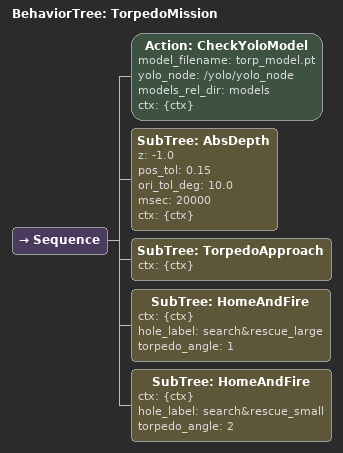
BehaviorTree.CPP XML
<root BTCPP_format="4" main_tree_to_execute="TorpedoMission">
  <BehaviorTree ID="TorpedoMission">
    <Sequence>

      <Action ID="CheckYoloModel"
              model_filename="torp_model.pt"
              yolo_node="/yolo/yolo_node"
              models_rel_dir="models"
              ctx="{ctx}"/>

      <SubTree ID="AbsDepth"
                     z="-1.0" pos_tol="0.15" ori_tol_deg="10.0" msec="20000"
                     ctx="{ctx}"/>

      <!-- 1) Get to board depth, center on the board, close in and arch
              until we face it head-on -->
      <SubTree ID="TorpedoApproach" ctx="{ctx}"/>

      <!-- 2) Large hole, first torpedo -->
      <SubTree ID="HomeAndFire" ctx="{ctx}"
               hole_label="search&amp;rescue_large" torpedo_angle="1"/>

      <!-- 3) Small hole, second torpedo -->
      <SubTree ID="HomeAndFire" ctx="{ctx}"
               hole_label="search&amp;rescue_small" torpedo_angle="2"/>

    </Sequence>
  </BehaviorTree>
</root>
